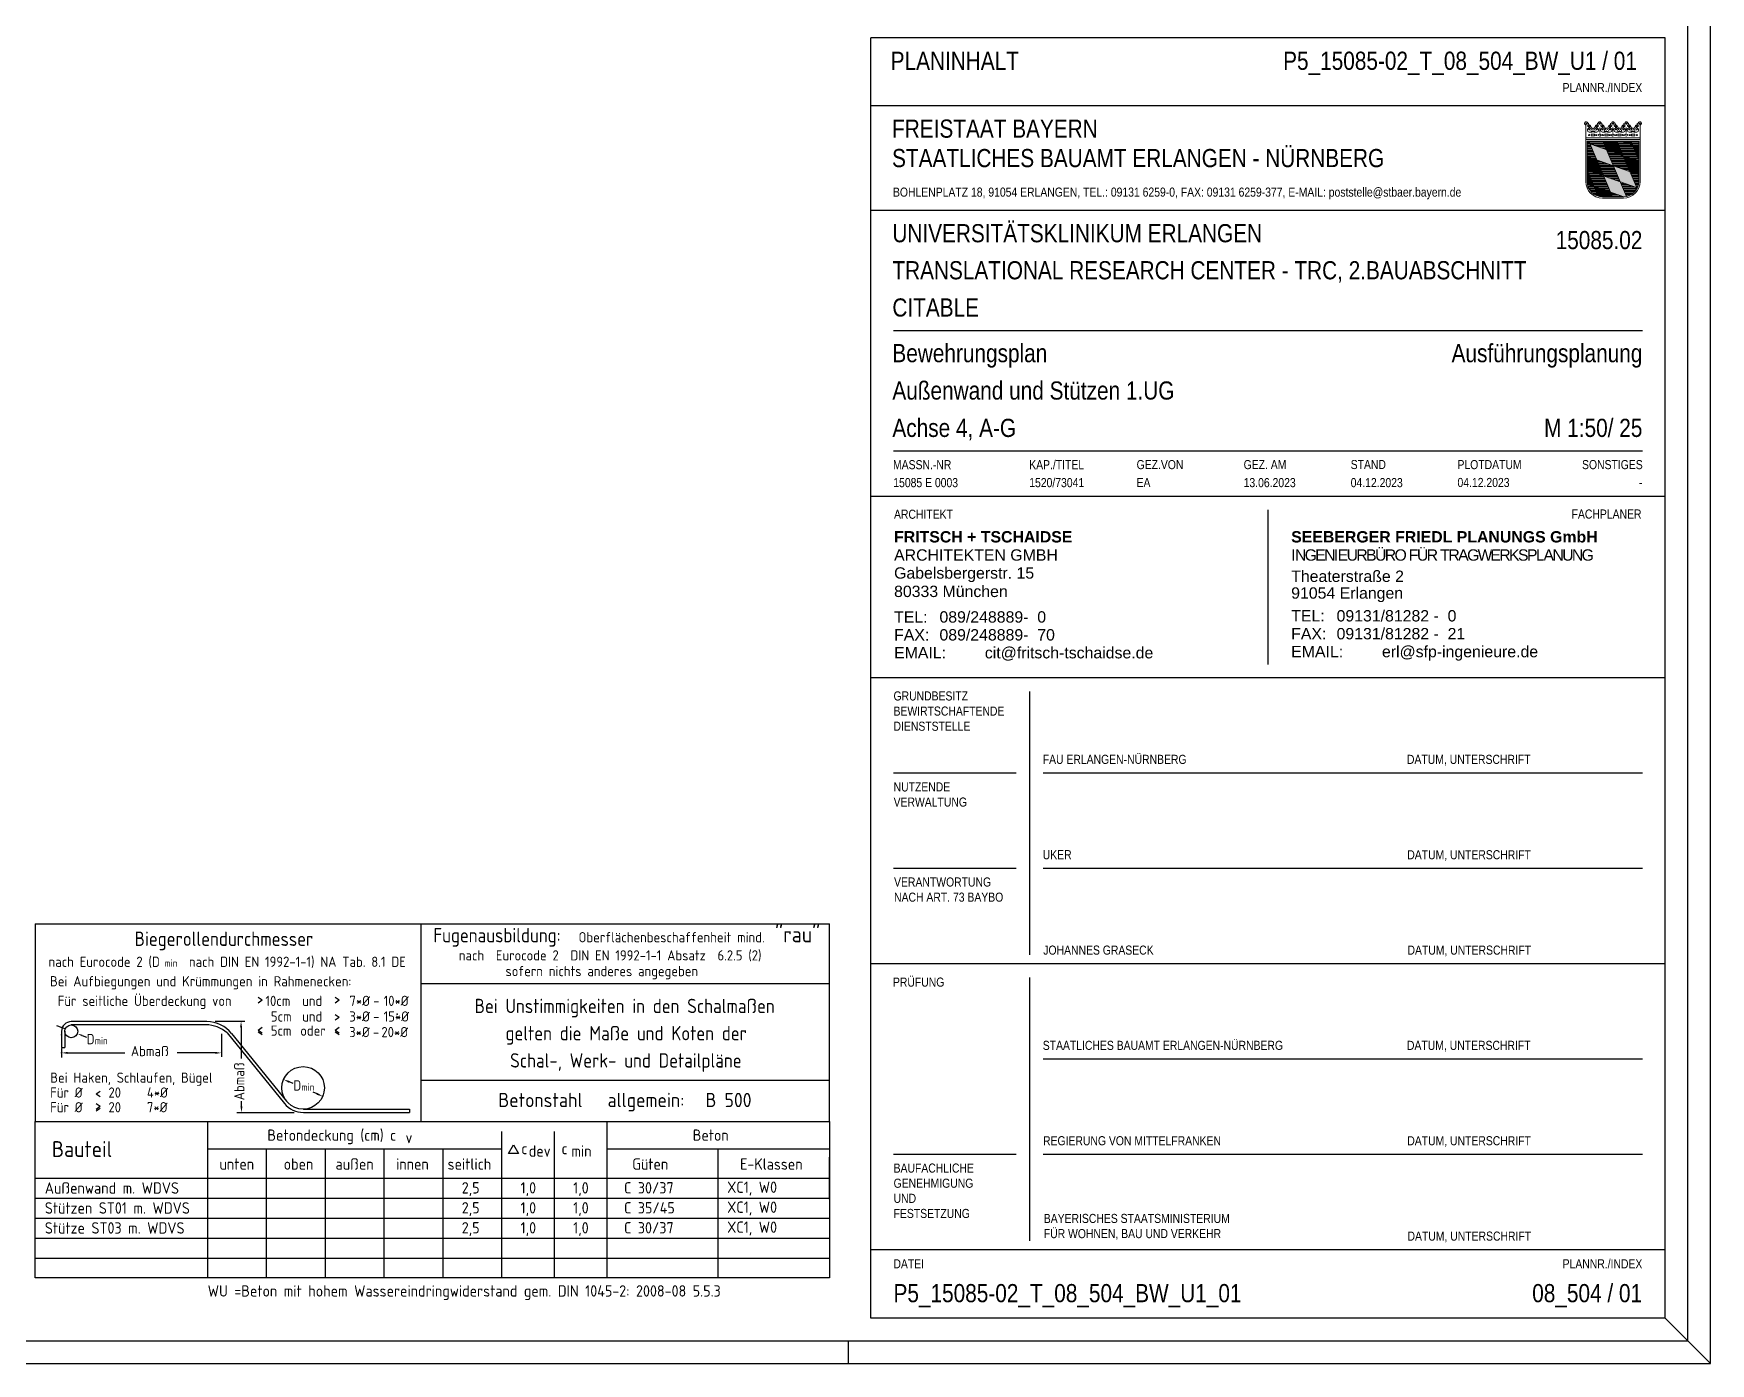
# Model space of a CAD drawing. Extents: x 40 to 135.7, y -30.7 to 15.6.
# Drawn here: x 90.43 to 108.91, y -19.01 to -4.36 of the extents above; entities that cross this region are included whole.
import ezdxf
from ezdxf.enums import TextEntityAlignment as Align

# ---------------------------------------------------------------- set-up
doc = ezdxf.new("R2010")
doc.units = 0
doc.header["$LTSCALE"] = 0.5
doc.linetypes.add('AUSGEZOGEN', pattern=[1000.01, 1000, 0.01])
for name, color, linetype in [('40 A Plankopf Text F+T', 7, 'Continuous'), ('BET-ANS', 7, 'Continuous'), ('RAHMEN', 7, 'Continuous'), ('TEXT', 7, 'Continuous')]:
    doc.layers.add(name, color=color, linetype=linetype)
doc.layers.add('NOPLOT', color=7, linetype='Continuous', plot=False)
doc.styles.add('ERSTELLTER_STIL_3', font='arial.ttf')
doc.styles.add('ERSTELLTER_STIL_4', font='arialbd.ttf')
doc.styles.add('plankopf_ArialN', font='ARIALN.TTF')
doc.styles.add('txt', font='isocp.shx')
pattern_1 = [(0, (-322.07857, -163.97815), (8e-17, 0.254), [])]

# ---------------------------------------------------------------- blocks, each defined once
blk = doc.blocks.new('Bundeslandwappen')
at = {"lineweight": 9, "true_color": 0xffffff}
for points in [[(-5.75, 16.5), (-5.98, 16.5), (-5.98, 16.29), (-5.75, 16.29)], [(-5.09, 15.68), (-5.31, 15.68), (-5.31, 15.47), (-5.09, 15.47)], [(-3.49, 15.68), (-3.71, 15.68), (-3.71, 15.47), (-3.49, 15.47)], [(-2.82, 16.5), (-3.05, 16.5), (-3.05, 16.29), (-2.82, 16.29)], [(-2.15, 15.68), (-2.38, 15.68), (-2.38, 15.47), (-2.15, 15.47)], [(-0.56, 15.68), (-0.78, 15.68), (-0.78, 15.47), (-0.56, 15.47)], [(0.11, 16.5), (-0.11, 16.5), (-0.11, 16.29), (0.11, 16.29)], [(0.78, 15.68), (0.56, 15.68), (0.56, 15.47), (0.78, 15.47)], [(2.38, 15.68), (2.15, 15.68), (2.15, 15.47), (2.38, 15.47)], [(3.05, 16.5), (2.82, 16.5), (2.82, 16.29), (3.05, 16.29)], [(3.71, 15.68), (3.49, 15.68), (3.49, 15.47), (3.71, 15.47)], [(5.31, 15.68), (5.09, 15.68), (5.09, 15.47), (5.31, 15.47)], [(5.98, 16.5), (5.75, 16.5), (5.75, 16.29), (5.98, 16.29)]]:
    blk.add_hatch(color=7, dxfattribs=at).paths.add_polyline_path(points)
at = {"true_color": 0xffffff}
for points in [[(-5.34, 12.59), (-5.7, 12.59), (-5.7, 12.19), (-5.07, 11.96)], [(-1.42, 10.67), (-5.07, 11.96), (-3.57, 8.42), (0.08, 7.13)], [(0.86, 12.59), (-2.24, 12.59), (-1.42, 10.67), (2.23, 9.38)], [(3.96, 12.59), (1.66, 12.59), (4.37, 11.63)], [(5.7, 11.16), (4.37, 11.63), (5.7, 8.5)], [(-3.57, 8.42), (-5.7, 9.18), (-5.7, 6.17), (-2.07, 4.88)], [(5.7, 8.15), (2.23, 9.38), (3.73, 5.84), (5.7, 5.14)], [(-5.7, 6.14), (-5.7, 3.7, 0.041392), (-5.65, 3.14), (-4.21, 2.63)], [(1.58, 3.59), (-2.07, 4.88), (-0.56, 1.34), (2.36, 0.3, 0.043654), (2.95, 0.36)], [(3.73, 5.84), (0.08, 7.13), (1.58, 3.59), (5.23, 2.29)], [(-0.56, 1.34), (-4.21, 2.63), (-3.29, 0.45, 0.073774), (-2.3, 0.3), (-0.12, 0.3)]]:
    blk.add_hatch(color=7, dxfattribs=at).paths.add_polyline_path(points)
at = {"lineweight": 9}
h = blk.add_hatch(dxfattribs=at)
h.set_pattern_fill('ANSI31', color=256, scale=0.08, angle=315, style=0)
h.set_pattern_definition(pattern_1)
h.paths.add_polyline_path([(-5.07, 11.96), (-5.7, 12.19), (-5.7, 9.18), (-3.57, 8.42)])
h = blk.add_hatch(dxfattribs=at)
h.set_pattern_fill('ANSI31', color=256, scale=0.08, angle=315, style=0)
h.set_pattern_definition(pattern_1)
h.paths.add_polyline_path([(-2.24, 12.59), (-5.34, 12.59), (-5.07, 11.96), (-1.42, 10.67)])
h = blk.add_hatch(dxfattribs=at)
h.set_pattern_fill('ANSI31', color=256, scale=0.08, angle=315, style=0)
h.set_pattern_definition(pattern_1)
h.paths.add_polyline_path([(4.37, 11.63), (1.66, 12.59), (0.86, 12.59), (2.23, 9.38), (5.7, 8.15), (5.7, 8.5)])
h = blk.add_hatch(dxfattribs=at)
h.set_pattern_fill('ANSI31', color=256, scale=0.08, angle=315, style=0)
h.set_pattern_definition(pattern_1)
h.paths.add_polyline_path([(5.7, 12.59), (3.96, 12.59), (4.37, 11.63), (5.7, 11.16)])
h = blk.add_hatch(dxfattribs=at)
h.set_pattern_fill('ANSI31', color=256, scale=0.08, angle=315, style=0)
h.set_pattern_definition(pattern_1)
h.paths.add_polyline_path([(0.08, 7.13), (-3.57, 8.42), (-2.07, 4.88), (1.58, 3.59)])
h = blk.add_hatch(dxfattribs=at)
h.set_pattern_fill('ANSI31', color=256, scale=0.08, angle=315, style=0)
h.set_pattern_definition(pattern_1)
h.paths.add_polyline_path([(2.23, 9.38), (-1.42, 10.67), (0.08, 7.13), (3.73, 5.84)])
h = blk.add_hatch(dxfattribs=at)
h.set_pattern_fill('ANSI31', color=256, scale=0.08, angle=315, style=0)
h.set_pattern_definition(pattern_1)
h.paths.add_polyline_path([(-2.07, 4.88), (-5.7, 6.17), (-5.7, 6.14), (-4.21, 2.63), (-0.56, 1.34)])
h = blk.add_hatch(dxfattribs=at)
h.set_pattern_fill('ANSI31', color=256, scale=0.08, angle=315, style=0)
h.set_pattern_definition(pattern_1)
h.paths.add_polyline_path([(5.7, 5.14), (3.73, 5.84), (5.23, 2.29), (5.37, 2.24, 0.111178), (5.7, 3.7)])
h = blk.add_hatch(dxfattribs=at)
h.set_pattern_fill('ANSI31', color=256, scale=0.08, angle=315, style=0)
h.set_pattern_definition(pattern_1)
h.paths.add_polyline_path([(-4.21, 2.63), (-5.65, 3.14, 0.285055), (-3.29, 0.45)])
h = blk.add_hatch(dxfattribs=at)
h.set_pattern_fill('ANSI31', color=256, scale=0.08, angle=315, style=0)
h.set_pattern_definition(pattern_1)
h.paths.add_polyline_path([(-0.56, 1.34), (-0.12, 0.3), (2.3, 0.3, 0.004354), (2.36, 0.3)])
h = blk.add_hatch(dxfattribs=at)
h.set_pattern_fill('ANSI31', color=256, scale=0.08, angle=315, style=0)
h.set_pattern_definition(pattern_1)
h.paths.add_polyline_path([(5.31, 2.11), (5.23, 2.29), (1.58, 3.59), (2.95, 0.36, 0.22704)])
for p, q in [((-6, 16.1), (-6, 3.7)), ((-5.64, 14.97), (-5.64, 15.18)), ((-5.61, 16.59), (-5.62, 16.68)), ((-5.33, 15.19), (-5.33, 15.05)), ((-3.47, 15.19), (-3.47, 15.05)), ((-3.19, 16.59), (-3.18, 16.67)), ((-3.16, 14.97), (-3.16, 15.18)), ((-2.93, 15.58), (-2.93, 14.47)), ((-2.71, 14.97), (-2.71, 15.18)), ((-2.68, 16.59), (-2.69, 16.67)), ((-2.4, 15.19), (-2.4, 15.05)), ((-0.54, 15.19), (-0.54, 15.05)), ((-0.25, 16.59), (-0.24, 16.67)), ((-0.22, 14.97), (-0.22, 15.18)), ((0, 15.58), (0, 14.47)), ((0.22, 14.97), (0.22, 15.18)), ((0.25, 16.59), (0.24, 16.67)), ((0.54, 15.19), (0.54, 15.05)), ((2.4, 15.19), (2.4, 15.05)), ((2.68, 16.59), (2.69, 16.67)), ((2.71, 14.97), (2.71, 15.18)), ((2.93, 15.58), (2.93, 14.47)), ((3.16, 14.97), (3.16, 15.18)), ((3.19, 16.59), (3.18, 16.67)), ((3.47, 15.19), (3.47, 15.05)), ((5.33, 15.19), (5.33, 15.05)), ((5.61, 16.59), (5.62, 16.68)), ((5.64, 14.97), (5.64, 15.18)), ((6, 3.7), (6, 16.1)), ((-6, 13.29), (6, 13.29)), ((-6, 12.94), (6, 12.94)), ((-5.7, 12.59), (-5.7, 3.7)), ((-5.7, 12.59), (5.7, 12.59)), ((-5.7, 12.19), (5.7, 8.15)), ((-5.34, 12.59), (-0.12, 0.3)), ((-4.68, 14.54), (-5.26, 14.54)), ((-4.12, 14.54), (-3.54, 14.54)), ((-3.36, 13.9), (-2.93, 14.17)), ((-2.93, 13.63), (-3.36, 13.9)), ((-2.93, 14.17), (-2.5, 13.9)), ((-2.5, 13.9), (-2.93, 13.63)), ((-1.74, 14.54), (-2.32, 14.54)), ((-2.24, 12.59), (2.95, 0.36)), ((-1.19, 14.54), (-0.61, 14.54)), ((0, 14.17), (-0.43, 13.9)), ((-0.43, 13.9), (0, 13.63)), ((0.43, 13.9), (0, 14.17)), ((0, 13.63), (0.43, 13.9)), ((1.19, 14.54), (0.61, 14.54)), ((0.86, 12.59), (5.31, 2.11)), ((1.66, 12.59), (5.7, 11.16)), ((1.74, 14.54), (2.32, 14.54)), ((2.93, 14.17), (2.5, 13.9)), ((2.5, 13.9), (2.93, 13.63)), ((3.36, 13.9), (2.93, 14.17)), ((2.93, 13.63), (3.36, 13.9)), ((4.12, 14.54), (3.54, 14.54)), ((3.96, 12.59), (5.7, 8.5)), ((4.68, 14.54), (5.26, 14.54)), ((5.7, 3.7), (5.7, 12.59)), ((-5.7, 9.18), (5.7, 5.14)), ((-5.7, 6.17), (5.37, 2.24)), ((-5.7, 6.14), (-3.29, 0.45)), ((-5.66, 3.14), (2.36, 0.3)), ((-2.3, 0.3), (2.3, 0.3)), ((-2.3, 0), (2.3, 0))]:
    blk.add_line(p, q, dxfattribs=at)
for points in [[(-5.75, 16.29), (-5.98, 16.29), (-5.98, 16.5), (-5.75, 16.5)], [(-5.09, 15.47), (-5.31, 15.47), (-5.31, 15.68), (-5.09, 15.68)], [(-3.71, 15.47), (-3.49, 15.47), (-3.49, 15.68), (-3.71, 15.68)], [(-2.82, 16.29), (-3.05, 16.29), (-3.05, 16.5), (-2.82, 16.5)], [(-2.15, 15.47), (-2.38, 15.47), (-2.38, 15.68), (-2.15, 15.68)], [(-0.78, 15.47), (-0.56, 15.47), (-0.56, 15.68), (-0.78, 15.68)], [(0.11, 16.29), (-0.11, 16.29), (-0.11, 16.5), (0.11, 16.5)], [(0.78, 15.47), (0.56, 15.47), (0.56, 15.68), (0.78, 15.68)], [(2.15, 15.47), (2.38, 15.47), (2.38, 15.68), (2.15, 15.68)], [(3.05, 16.29), (2.82, 16.29), (2.82, 16.5), (3.05, 16.5)], [(3.71, 15.47), (3.49, 15.47), (3.49, 15.68), (3.71, 15.68)], [(5.09, 15.47), (5.31, 15.47), (5.31, 15.68), (5.09, 15.68)], [(5.75, 16.29), (5.98, 16.29), (5.98, 16.5), (5.75, 16.5)], [(-4.07, 13.71), (-4.83, 13.71), (-4.83, 14.1), (-4.07, 14.1)], [(-1.8, 13.71), (-1.04, 13.71), (-1.04, 14.1), (-1.8, 14.1)], [(1.8, 13.71), (1.04, 13.71), (1.04, 14.1), (1.8, 14.1)], [(4.07, 13.71), (4.83, 13.71), (4.83, 14.1), (4.07, 14.1)]]:
    blk.add_lwpolyline(points, close=True, dxfattribs=at)
for centre in [(-5.28, 13.9), (-3.71, 13.9), (-2.2, 13.9), (-0.68, 13.9), (0.68, 13.9), (2.2, 13.9), (3.71, 13.9), (5.28, 13.9)]:
    blk.add_circle(centre, 0.123, dxfattribs=at)
for centre, radius, start, end in [((-5.89, 16.45), 0.362, 44.6681, 253.1183), ((-5.67, 16.67), 0.05, 6.6615, 44.6681), ((-5.49, 15.18), 0.157, 3.2756, 179.5521), ((-5.19, 14.99), 0.453, 182.8328, 261.3043), ((-5.56, 16.59), 0.05, 186.6615, 265.6209), ((-5.42, 15.99), 0.179, 74.7883, 15.1356), ((-5.59, 16.26), 0.281, 346.0232, 85.6209), ((-5.36, 16.21), 0.05, 254.7883, 346.0232), ((-5.26, 15.23), 0.191, 249.6358, 3.0857), ((-5.2, 16.05), 0.05, 93.0633, 195.1356), ((-5.19, 15.87), 0.224, 350.9542, 93.0633), ((-5.02, 15.24), 0.05, 82.9467, 183.0857), ((-4.99, 15.54), 0.249, 262.9467, 77.8855), ((-4.92, 15.83), 0.05, 170.9542, 257.8855), ((-4.62, 14.89), 0.224, 71.4, 0), ((-4.71, 14.85), 0.312, 275.9649, 353.9773), ((-4.4, 15.24), 0.208, 317.0775, 222.9225), ((-4.18, 14.89), 0.224, 180, 108.6), ((-4.09, 14.85), 0.312, 186.0227, 264.0351), ((-3.81, 15.54), 0.249, 102.1145, 277.0533), ((-3.88, 15.83), 0.05, 282.1145, 9.0458), ((-3.61, 15.87), 0.224, 86.9367, 189.0458), ((-3.78, 15.24), 0.05, 356.9143, 97.0533), ((-3.54, 15.23), 0.191, 176.9143, 290.3642), ((-3.6, 16.05), 0.05, 344.8644, 86.9367), ((-3.38, 15.99), 0.179, 164.8644, 105.2117), ((-3.61, 14.99), 0.453, 278.6957, 357.1672), ((-3.21, 16.26), 0.281, 94.3791, 193.9768), ((-3.44, 16.21), 0.05, 193.9768, 285.2117), ((-3.31, 15.18), 0.157, 0.4479, 176.7244), ((-3.24, 16.59), 0.05, 274.3791, 353.3385), ((-3.13, 16.67), 0.05, 155.2288, 173.3385), ((-2.93, 16.58), 0.264, 24.0166, 155.3409), ((-2.55, 15.18), 0.157, 3.2756, 179.5521), ((-2.26, 14.99), 0.453, 182.8328, 261.3043), ((-2.74, 16.66), 0.05, 6.6615, 24.0166), ((-2.63, 16.59), 0.05, 186.6615, 265.6209), ((-2.49, 15.99), 0.179, 74.7883, 15.1356), ((-2.65, 16.26), 0.281, 346.0232, 85.6209), ((-2.43, 16.21), 0.05, 254.7883, 346.0232), ((-2.33, 15.23), 0.191, 249.6358, 3.0857), ((-2.27, 16.05), 0.05, 93.0633, 195.1356), ((-2.26, 15.87), 0.224, 350.9542, 93.0633), ((-2.09, 15.24), 0.05, 82.9467, 183.0857), ((-2.05, 15.54), 0.249, 262.9467, 77.8855), ((-1.99, 15.83), 0.05, 170.9542, 257.8855), ((-1.69, 14.89), 0.224, 71.4, 0), ((-1.78, 14.85), 0.312, 275.9649, 353.9773), ((-1.47, 15.24), 0.208, 317.0775, 222.9225), ((-1.24, 14.89), 0.224, 180, 108.6), ((-1.16, 14.85), 0.312, 186.0227, 264.0351), ((-0.88, 15.54), 0.249, 102.1145, 277.0533), ((-0.94, 15.83), 0.05, 282.1145, 9.0458), ((-0.67, 15.87), 0.224, 86.9367, 189.0458), ((-0.84, 15.24), 0.05, 356.9143, 97.0533), ((-0.6, 15.23), 0.191, 176.9143, 290.3642), ((-0.66, 16.05), 0.05, 344.8644, 86.9367), ((-0.44, 15.99), 0.179, 164.8644, 105.2117), ((-0.68, 14.99), 0.453, 278.6957, 357.1672), ((-0.28, 16.26), 0.281, 94.3791, 193.9768), ((-0.5, 16.21), 0.05, 193.9768, 285.2117), ((-0.38, 15.18), 0.157, 0.4479, 176.7244), ((-0.3, 16.59), 0.05, 274.3791, 353.3385), ((0, 16.58), 0.264, 24.0166, 155.3409), ((-0.19, 16.67), 0.05, 155.2288, 173.3385), ((0.38, 15.18), 0.157, 3.2756, 179.5521), ((0.68, 14.99), 0.453, 182.8328, 261.3043), ((0.19, 16.66), 0.05, 6.6615, 24.0166), ((0.3, 16.59), 0.05, 186.6615, 265.6209), ((0.44, 15.99), 0.179, 74.7883, 15.1356), ((0.28, 16.26), 0.281, 346.0232, 85.6209), ((0.5, 16.21), 0.05, 254.7883, 346.0232), ((0.6, 15.23), 0.191, 249.6358, 3.0857), ((0.66, 16.05), 0.05, 93.0633, 195.1356), ((0.67, 15.87), 0.224, 350.9542, 93.0633), ((0.84, 15.24), 0.05, 82.9467, 183.0857), ((0.88, 15.54), 0.249, 262.9467, 77.8855), ((0.94, 15.83), 0.05, 170.9542, 257.8855), ((1.24, 14.89), 0.224, 71.4, 0), ((1.16, 14.85), 0.312, 275.9649, 353.9773), ((1.47, 15.24), 0.208, 317.0775, 222.9225), ((1.69, 14.89), 0.224, 180, 108.6), ((1.78, 14.85), 0.312, 186.0227, 264.0351), ((2.05, 15.54), 0.249, 102.1145, 277.0533), ((1.99, 15.83), 0.05, 282.1145, 9.0458), ((2.26, 15.87), 0.224, 86.9367, 189.0458), ((2.09, 15.24), 0.05, 356.9143, 97.0533), ((2.33, 15.23), 0.191, 176.9143, 290.3642), ((2.27, 16.05), 0.05, 344.8644, 86.9367), ((2.49, 15.99), 0.179, 164.8644, 105.2117), ((2.26, 14.99), 0.453, 278.6957, 357.1672), ((2.65, 16.26), 0.281, 94.3791, 193.9768), ((2.43, 16.21), 0.05, 193.9768, 285.2117), ((2.55, 15.18), 0.157, 0.4479, 176.7244), ((2.63, 16.59), 0.05, 274.3791, 353.3385), ((2.93, 16.58), 0.264, 24.0166, 155.3409), ((2.74, 16.67), 0.05, 155.2288, 173.3385), ((3.31, 15.18), 0.157, 3.2756, 179.5521), ((3.61, 14.99), 0.453, 182.8328, 261.3043), ((3.13, 16.66), 0.05, 6.6615, 24.0166), ((3.24, 16.59), 0.05, 186.6615, 265.6209), ((3.38, 15.99), 0.179, 74.7883, 15.1356), ((3.21, 16.26), 0.281, 346.0232, 85.6209), ((3.44, 16.21), 0.05, 254.7883, 346.0232), ((3.54, 15.23), 0.191, 249.6358, 3.0857), ((3.6, 16.05), 0.05, 93.0633, 195.1356), ((3.61, 15.87), 0.224, 350.9542, 93.0633), ((3.78, 15.24), 0.05, 82.9467, 183.0857), ((3.81, 15.54), 0.249, 262.9467, 77.8855), ((3.88, 15.83), 0.05, 170.9542, 257.8855), ((4.18, 14.89), 0.224, 71.4, 0), ((4.09, 14.85), 0.312, 275.9649, 353.9773), ((4.4, 15.24), 0.208, 317.0775, 222.9225), ((4.62, 14.89), 0.224, 180, 108.6), ((4.71, 14.85), 0.312, 186.0227, 264.0351), ((4.99, 15.54), 0.249, 102.1145, 277.0533), ((4.92, 15.83), 0.05, 282.1145, 9.0458), ((5.19, 15.87), 0.224, 86.9367, 189.0458), ((5.02, 15.24), 0.05, 356.9143, 97.0533), ((5.26, 15.23), 0.191, 176.9143, 290.3642), ((5.2, 16.05), 0.05, 344.8644, 86.9367), ((5.42, 15.99), 0.179, 164.8644, 105.2117), ((5.19, 14.99), 0.453, 278.6957, 357.1672), ((5.59, 16.26), 0.281, 94.3791, 193.9768), ((5.36, 16.21), 0.05, 193.9768, 285.2117), ((5.49, 15.18), 0.157, 0.4479, 176.7244), ((5.56, 16.59), 0.05, 274.3791, 353.3385), ((5.67, 16.67), 0.05, 135.3319, 173.3385), ((5.89, 16.45), 0.362, 286.8817, 135.3319), ((-2.3, 3.7), 3.7, 180, 270), ((-2.3, 3.7), 3.4, 180, 270), ((2.3, 3.7), 3.7, 270, 0), ((2.3, 3.7), 3.4, 270, 0)]:
    blk.add_arc(centre, radius, start, end, dxfattribs=at)
blk = doc.blocks.new('Plankopf_PU')
for p, q in [((-18.5, 25.4), (-18.5, 27.7)), ((-1, 27.7), (-18.5, 27.7)), ((-1, 27.7), (-18.5, 27.7)), ((-1, 25.4), (-1, 27.7)), ((-1, 25.4), (-18.5, 25.4)), ((-1, 25.4), (-18.5, 25.4)), ((-18.5, 19.1), (-18.5, 25.4)), ((-1, 19.1), (-1, 25.4)), ((-1.5, 22.75), (-18, 22.75)), ((-18, 20.1), (-1.5, 20.1)), ((-18.5, 15.1), (-18.5, 19.1)), ((-1, 19.1), (-18.5, 19.1)), ((-1, 15.1), (-1, 19.1)), ((-9.75, 18.8), (-9.75, 15.4)), ((-1, 15.1), (-18.5, 15.1)), ((-1, 15.1), (-18.5, 15.1)), ((-18.5, 8.8), (-18.5, 15.1)), ((-15, 9), (-15, 14.8)), ((-1, 8.8), (-1, 15.1)), ((-15.3, 13), (-18, 13)), ((-1.5, 13), (-14.7, 13)), ((-15.3, 10.9), (-18, 10.9)), ((-1.5, 10.9), (-14.7, 10.9)), ((-18.5, 2.5), (-18.5, 8.8)), ((-1, 8.8), (-18.5, 8.8)), ((-15, 2.7), (-15, 8.5)), ((-1, 2.5), (-1, 8.8)), ((-1.5, 6.7), (-14.7, 6.7)), ((-15.3, 4.6), (-18, 4.6)), ((-1.5, 4.6), (-14.7, 4.6)), ((-1, 2.5), (-18.5, 2.5)), ((-18.5, 1), (-18.5, 2.5)), ((-1, 2.5), (-18.5, 2.5)), ((-1, 1), (-1, 2.5)), ((-1, 1), (-18.5, 1))]:
    blk.add_line(p, q)
at = {"xscale": 0.1, "yscale": 0.1, "zscale": 0.1}
blk.add_blockref('Bundeslandwappen', (-2.148, 25.669), dxfattribs=at)
at = {"linetype": 'AUSGEZOGEN', "lineweight": 35, "style": 'plankopf_ArialN'}
for s, height, p in [('FREISTAAT BAYERN', 0.4, (-18.032, 27.401)), ('PRÜFUNG', 0.2, (-18.013, 8.5))]:
    blk.add_text(s, height=height, dxfattribs=at).set_placement(p, align=Align.TOP_LEFT)
blk.add_text('STAATLICHES BAUAMT ERLANGEN - NÜRNBERG', height=0.4, dxfattribs=at).set_placement((-18.032, 26.552), align=Align.MIDDLE_LEFT)
at = {"style": 'plankopf_ArialN'}
for s, p in [('BOHLENPLATZ 18, 91054 ERLANGEN, TEL.: 09131 6259-0, FAX: 09131 6259-377, E-MAIL: poststelle@stbaer.bayern.de', (-18.012, 25.702)), ('MASSN.-NR', (-18.011, 19.698)), ('KAP./TITEL', (-15.01, 19.698)), ('GEZ.VON', (-12.644, 19.7)), ('GEZ. AM', (-10.286, 19.7)), ('STAND', (-7.927, 19.702)), ('PLOTDATUM', (-5.574, 19.7)), ('FAU ERLANGEN-NÜRNBERG', (-14.712, 13.207)), ('DATUM, UNTERSCHRIFT', (-6.687, 13.207)), ('UKER', (-14.712, 11.107)), ('DATUM, UNTERSCHRIFT', (-6.68, 11.106)), ('JOHANNES GRASECK', (-14.7, 9.005)), ('DATUM, UNTERSCHRIFT', (-6.675, 9.005)), ('STAATLICHES BAUAMT ERLANGEN-NÜRNBERG', (-14.712, 6.907)), ('DATUM, UNTERSCHRIFT', (-6.687, 6.907)), ('REGIERUNG VON MITTELFRANKEN', (-14.705, 4.806)), ('DATUM, UNTERSCHRIFT', (-6.68, 4.806)), ('DATUM, UNTERSCHRIFT', (-6.675, 2.705)), ('DATEI', (-18.002, 2.095))]:
    blk.add_text(s, height=0.2, dxfattribs=at).set_placement(p)
for s, p in [('SONSTIGES', (-1.493, 19.7)), ('PLANNR./INDEX', (-1.501, 2.095))]:
    blk.add_text(s, height=0.2, dxfattribs=at).set_placement(p, align=Align.RIGHT)
at = {"linetype": 'AUSGEZOGEN', "lineweight": 35, "style": 'plankopf_ArialN'}
blk.add_text('ARCHITEKT', height=0.2, dxfattribs=at).set_placement((-17.989, 18.607))
blk.add_text('FACHPLANER', height=0.2, dxfattribs=at).set_placement((-1.52, 18.611), align=Align.RIGHT)
at = {"insert": (-5.574, 19.303), "char_height": 0.2, "attachment_point": 7, "style": 'plankopf_ArialN'}
blk.add_mtext('04.12.2023', dxfattribs=at)
at = {"char_height": 0.2, "attachment_point": 1, "style": 'plankopf_ArialN'}
for s, insert, width in [('GRUNDBESITZ\\PBEWIRTSCHAFTENDE DIENSTSTELLE', (-18, 14.804), 2.5), ('NUTZENDE^JVERWALTUNG', (-17.998, 12.8), 2.69843), ('VERANTWORTUNG  NACH ART. 73 BAYBO', (-17.988, 10.705), 2.68768), ('BAUFACHLICHE GENEHMIGUNG UND FESTSETZUNG', (-17.998, 4.404), 2.2311), ('BAYERISCHES STAATSMINISTERIUM ^JFÜR WOHNEN, BAU UND VERKEHR', (-14.689, 3.294), 9.29412)]:
    blk.add_mtext(s, dxfattribs=dict(at, insert=insert, width=width))
at = {"style": 'plankopf_ArialN'}
for tag, p in [('PROJEKTBEZEICHNUNGZ1', (-18.025, 24.578)), ('PROJEKTBEZEICHNUNGZ2', (-18.025, 23.761)), ('PROJEKTBEZEICHNUNGZ3', (-18.025, 22.941))]:
    blk.add_attdef(tag, text='', height=0.4, dxfattribs=at).set_placement(p, align=Align.BOTTOM_LEFT)
for tag, p in [('GEB.-NR', (-1.5, 24.946)), ('0.000X', (-1.507, 1.749))]:
    blk.add_attdef(tag, text='', height=0.4, dxfattribs=at).set_placement(p, align=Align.TOP_RIGHT)
for tag, p, height in [('PLANINHALTZ1', (-18.025, 22.055), 0.4), ('PLANINHALTZ2', (-18.025, 21.232), 0.4), ('PLANINHALTZ3', (-18.025, 20.409), 0.4), ('MASSN.-NR', (-18.005, 19.303), 0.2), ('KAPITEL/TITEL', (-15.01, 19.303), 0.2), ('GEZ_VON', (-12.644, 19.303), 0.2), ('GEZ_AM', (-10.286, 19.303), 0.2), ('STAND', (-7.927, 19.303), 0.2)]:
    blk.add_attdef(tag, p, '', height=height, dxfattribs=at)
for tag, height, p in [('PLANUNGSPHASE', 0.4, (-1.5, 22.055)), ('PROJEKTKATEGORIE', 0.4, (-1.5, 21.232)), ('MAßSTAB', 0.4, (-1.5, 20.409)), ('SONSTIGES', 0.2, (-1.5, 19.303))]:
    blk.add_attdef(tag, text='', height=height, dxfattribs=at).set_placement(p, align=Align.RIGHT)
at = {"layer": '40 A Plankopf Text F+T', "color": 7, "linetype": 'Continuous', "lineweight": 13, "char_height": 0.25, "attachment_point": 7}
for s, insert, style in [('\\A1;FRITSCH + TSCHAIDSE ', (-17.988, 18.081), 'ERSTELLTER_STIL_4'), ('\\A1;SEEBERGER FRIEDL PLANUNGS GmbH', (-9.238, 18.081), 'ERSTELLTER_STIL_4'), ('\\A1;ARCHITEKTEN GMBH', (-17.988, 17.68), 'ERSTELLTER_STIL_3'), ('\\A1;{\\T0.8;INGENIEURBÜRO FÜR TRAGWERKSPLANUNG}', (-9.238, 17.68), 'ERSTELLTER_STIL_3'), ('\\A1;Gabelsbergerstr. 15', (-17.988, 17.212), 'ERSTELLTER_STIL_3'), ('\\A1;Theaterstraße 2', (-9.238, 17.212), 'ERSTELLTER_STIL_3'), ('\\A1;80333 München', (-17.988, 16.879), 'ERSTELLTER_STIL_3'), ('\\A1;91054 Erlangen', (-9.238, 16.771), 'ERSTELLTER_STIL_3')]:
    blk.add_mtext(s, dxfattribs=dict(at, insert=insert, style=style))
at = {"layer": '40 A Plankopf Text F+T', "color": 7, "linetype": 'Continuous', "lineweight": 13, "char_height": 0.25, "attachment_point": 7, "line_spacing_factor": 0.945293, "style": 'ERSTELLTER_STIL_3'}
for s, insert in [('\\A1;TEL: ^I089/248889-  0\\PFAX: ^I089/248889-  70\\PEMAIL: ^Icit@fritsch-tschaidse.de', (-17.988, 15.481)), ('\\A1;TEL: ^I09131/81282 -  0\\PFAX: ^I09131/81282 -  21\\PEMAIL: ^Ierl@sfp-ingenieure.de', (-9.238, 15.481))]:
    blk.add_mtext(s, dxfattribs=dict(at, insert=insert))
blk = doc.blocks.new('A1-57-0')
at = {"layer": 'RAHMEN'}
for p, q in [((137.9, 0), (137.9, 59.4)), ((0, 0), (137.9, 0))]:
    blk.add_line(p, q, dxfattribs=at)
at = {"layer": 'RAHMEN', "color": 5}
for p, q in [((137.4, 0.5), (137.4, 58.9)), ((2, 0.5), (137.4, 0.5))]:
    blk.add_line(p, q, dxfattribs=at)
at = {"layer": 'RAHMEN', "color": 7}
blk.add_line((118.9, 0.5), (118.9, 0), dxfattribs=at)

msp = doc.modelspace()

# ---------------------------------------------------------------- linework, layer by layer
for p, q in [((108.4053, -4.4109), (99.6553, -4.4109)), ((99.6553, -5.1609), (99.6553, -4.4109)), ((108.4053, -5.1609), (108.4053, -4.4109))]:
    msp.add_line(p, q)
at = {"layer": 'NOPLOT', "color": 191, "linetype": 'AUSGEZOGEN'}
msp.add_line((108.4053, -18.5109), (108.9053, -19.0109), dxfattribs=at)
at = {"layer": 'RAHMEN', "color": 5, "linetype": 'Continuous'}
for p, q in [((90.4507, -14.1678), (99.2007, -14.1678)), ((90.4507, -14.1678), (90.4507, -16.3469)), ((94.6999, -16.3469), (94.6999, -14.1678)), ((99.2007, -16.3469), (99.2007, -14.1678)), ((99.2007, -17.2005), (99.2007, -16.7381))]:
    msp.add_line(p, q, dxfattribs=at)
at = {"layer": 'RAHMEN', "color": 7, "linetype": 'AUSGEZOGEN'}
for p, q in [((94.6999, -14.8254), (99.2007, -14.8254)), ((92.9488, -15.0106), (92.9051, -14.98)), ((92.9488, -15.0106), (92.9051, -15.0412)), ((93.7987, -15.0106), (93.7551, -14.98)), ((93.7987, -15.0106), (93.7551, -15.0412)), ((92.9051, -15.3384), (92.9488, -15.3079)), ((93.7551, -15.3384), (93.7987, -15.3079)), ((93.7992, -15.2003), (93.7555, -15.1697)), ((93.7992, -15.2003), (93.7555, -15.2309)), ((92.9051, -15.3384), (92.9488, -15.369)), ((92.9051, -15.3578), (92.9488, -15.3884)), ((93.7551, -15.3384), (93.7987, -15.369)), ((93.7551, -15.3578), (93.7987, -15.3884)), ((91.1201, -16.0412), (91.1638, -16.0106)), ((91.1201, -16.0412), (91.1638, -16.0718)), ((94.6999, -15.8893), (99.2007, -15.8893)), ((91.1638, -16.1821), (91.1201, -16.1515)), ((91.1638, -16.1821), (91.1201, -16.2126)), ((91.1638, -16.2015), (91.1201, -16.232)), ((90.4507, -16.9695), (99.2007, -16.9695)), ((90.4507, -17.1895), (99.2007, -17.1895)), ((90.4507, -17.4095), (99.2007, -17.4095)), ((90.4507, -17.6295), (99.2007, -17.6295)), ((90.4507, -17.8495), (99.2007, -17.8495))]:
    msp.add_line(p, q, dxfattribs=at)
at = {"layer": 'RAHMEN', "color": 7, "linetype": 'Continuous'}
for p, q in [((90.7804, -15.3265), (90.6871, -15.2907)), ((92.342, -15.246), (90.8464, -15.246)), ((92.3293, -15.2815), (90.8464, -15.2815)), ((92.4333, -15.2427), (92.7596, -15.2427)), ((92.7172, -15.31), (92.7172, -15.651)), ((90.7401, -15.3523), (90.7401, -15.5295)), ((90.7755, -15.3523), (90.7755, -15.5295)), ((90.9662, -15.398), (91.0132, -15.4161)), ((92.5, -15.382), (92.5, -15.6355)), ((92.5645, -15.3708), (93.1944, -16.146)), ((92.6129, -15.375), (93.2191, -16.121)), ((90.7401, -15.5295), (90.7755, -15.5295)), ((90.7401, -15.5409), (90.7401, -15.6412)), ((90.8076, -15.5905), (91.4359, -15.5905)), ((92.4325, -15.5905), (92.0141, -15.5905)), ((93.2919, -15.9288), (93.248, -15.9098)), ((93.5539, -16.0417), (93.513, -16.0241)), ((92.6705, -16.248), (93.304, -16.248)), ((92.7217, -16.1805), (92.7217, -16.1213)), ((93.4039, -16.2099), (94.5732, -16.2104)), ((93.4039, -16.2458), (94.5732, -16.2458)), ((94.5732, -16.2104), (94.5732, -16.2458)), ((92.3515, -18.0436), (92.3515, -16.3469)), ((96.7491, -18.0695), (96.7491, -16.3469)), ((95.5905, -18.0695), (95.5905, -16.4565)), ((96.1698, -18.0695), (96.1698, -16.4565)), ((92.9993, -18.0695), (92.9993, -16.6488)), ((93.6471, -18.0695), (93.6471, -16.6488)), ((94.2949, -18.0695), (94.2949, -16.6488)), ((94.9427, -18.0695), (94.9427, -16.6488)), ((97.9749, -18.0695), (97.9749, -16.6488)), ((92.3515, -18.0695), (92.3515, -16.9695)), ((95.5905, -18.0695), (95.5905, -16.9695))]:
    msp.add_line(p, q, dxfattribs=at)
at = {"layer": 'RAHMEN', "color": 1, "linetype": 'Continuous'}
for p, q in [((92.3515, -16.6488), (95.5905, -16.6488)), ((96.7491, -16.6488), (99.2007, -16.6488))]:
    msp.add_line(p, q, dxfattribs=at)
at = {"layer": 'RAHMEN', "color": 5, "linetype": 'AUSGEZOGEN'}
msp.add_lwpolyline([(90.4507, -16.3469), (99.2007, -16.3469), (99.2007, -18.0695), (90.4507, -18.0695)], close=True, dxfattribs=at)
at = {"layer": 'RAHMEN', "color": 1, "linetype": 'Continuous'}
msp.add_lwpolyline([(95.7193, -16.6042), (95.7738, -16.6986), (95.6648, -16.6986)], close=True, dxfattribs=at)
at = {"layer": 'RAHMEN', "color": 7, "linetype": 'Continuous'}
for centre, radius in [((90.8464, -15.3523), 0.0709), ((93.4009, -15.9758), 0.2341)]:
    msp.add_circle(centre, radius, dxfattribs=at)
for centre, radius, start, end in [((90.8464, -15.3523), 0.1063, 89.99998, 180), ((92.3293, -15.6358), 0.3543, 48.41068, 90), ((92.342, -15.5952), 0.3491, 39.09564, 90), ((93.4039, -15.9758), 0.27, 219.09564, 270)]:
    msp.add_arc(centre, radius, start, end, dxfattribs=at)
for p in [(94.4382, -15.1652), (90.7401, -15.3933), (90.7401, -15.5905), (93.186, -15.8831), (93.6159, -16.0685)]:
    msp.add_point(p, dxfattribs=at)
for points in [[(90.7284, -15.3159), (90.7346, -15.2996), (90.7804, -15.3265)], [(92.7284, -15.31), (92.7059, -15.31), (92.7172, -15.2425)], [(90.9631, -15.4062), (90.9693, -15.3899), (90.9173, -15.3792)], [(90.8076, -15.6017), (90.8076, -15.5792), (90.7401, -15.5905)], [(92.4325, -15.6017), (92.4325, -15.5792), (92.5, -15.5905)], [(93.2435, -15.9202), (93.2524, -15.8995), (93.186, -15.8831)], [(93.5494, -16.0521), (93.5583, -16.0314), (93.6159, -16.0685)], [(92.733, -16.1805), (92.7105, -16.1805), (92.7217, -16.248)]]:
    msp.add_solid(points, dxfattribs=at)

# ---------------------------------------------------------------- block references
at = {"layer": 'BET-ANS'}
ref = msp.add_blockref('Plankopf_PU', (108.9053, -19.0109), dxfattribs=dict(at, xscale=0.5, yscale=0.5, zscale=0.5))
ref.add_attrib('0.000X', '08_504 / 01', dxfattribs={"layer": '0', "height": 0.2, "style": 'plankopf_ArialN'}).set_placement((108.152, -18.1365), align=Align.TOP_RIGHT)
ref.add_attrib('STAND', '04.12.2023', (104.942, -9.3593), dxfattribs={"layer": '0', "height": 0.1, "style": 'plankopf_ArialN'})
ref.add_attrib('PLANINHALTZ1', 'Bewehrungsplan', (99.8928, -7.9832), dxfattribs={"layer": '0', "height": 0.2, "style": 'plankopf_ArialN'})
ref.add_attrib('PLANINHALTZ2', 'Außenwand und Stützen 1.UG', (99.8928, -8.3949), dxfattribs={"layer": '0', "height": 0.2, "style": 'plankopf_ArialN'})
ref.add_attrib('PLANINHALTZ3', 'Achse 4, A-G', (99.8928, -8.8064), dxfattribs={"layer": '0', "height": 0.2, "style": 'plankopf_ArialN'})
ref.add_attrib('PROJEKTBEZEICHNUNGZ1', 'UNIVERSITÄTSKLINIKUM ERLANGEN', dxfattribs={"layer": '0', "height": 0.2, "style": 'plankopf_ArialN'}).set_placement((99.8928, -6.7222), align=Align.BOTTOM_LEFT)
ref.add_attrib('PROJEKTBEZEICHNUNGZ2', 'TRANSLATIONAL RESEARCH CENTER - TRC, 2.BAUABSCHNITT', dxfattribs={"layer": '0', "height": 0.2, "style": 'plankopf_ArialN'}).set_placement((99.8928, -7.1303), align=Align.BOTTOM_LEFT)
ref.add_attrib('PROJEKTBEZEICHNUNGZ3', 'CITABLE', dxfattribs={"layer": '0', "height": 0.2, "style": 'plankopf_ArialN'}).set_placement((99.8928, -7.5404), align=Align.BOTTOM_LEFT)
ref.add_attrib('GEB.-NR', '15085.02', dxfattribs={"layer": '0', "height": 0.2, "style": 'plankopf_ArialN'}).set_placement((108.1553, -6.5379), align=Align.TOP_RIGHT)
ref.add_attrib('PLANUNGSPHASE', 'Ausführungsplanung', dxfattribs={"layer": '0', "height": 0.2, "style": 'plankopf_ArialN'}).set_placement((108.1553, -7.9832), align=Align.RIGHT)
ref.add_attrib('MAßSTAB', 'M 1:50/ 25', dxfattribs={"layer": '0', "height": 0.2, "style": 'plankopf_ArialN'}).set_placement((108.1553, -8.8064), align=Align.RIGHT)
ref.add_attrib('MASSN.-NR', '15085 E 0003', (99.9027, -9.3593), dxfattribs={"layer": '0', "height": 0.1, "style": 'plankopf_ArialN'})
ref.add_attrib('KAPITEL/TITEL', '1520/73041', (101.4004, -9.3593), dxfattribs={"layer": '0', "height": 0.1, "style": 'plankopf_ArialN'})
ref.add_attrib('GEZ_VON', 'EA', (102.5831, -9.3593), dxfattribs={"layer": '0', "height": 0.1, "style": 'plankopf_ArialN'})
ref.add_attrib('GEZ_AM', '13.06.2023', (103.7625, -9.3593), dxfattribs={"layer": '0', "height": 0.1, "style": 'plankopf_ArialN'})
ref.add_attrib('SONSTIGES', '-', dxfattribs={"layer": '0', "height": 0.1, "style": 'plankopf_ArialN'}).set_placement((108.1553, -9.3593), align=Align.RIGHT)
at = {"layer": 'RAHMEN', "color": 7, "linetype": 'AUSGEZOGEN', "xscale": 0.5, "yscale": 0.5, "zscale": 0.5}
msp.add_blockref('A1-57-0', (39.9553, -19.0109), dxfattribs=at)

# ---------------------------------------------------------------- texts
at = {"style": 'plankopf_ArialN'}
msp.add_text('PLANNR./INDEX', height=0.1, dxfattribs=at).set_placement((108.154, -5.0088), align=Align.RIGHT)
at = {"layer": 'BET-ANS', "style": 'plankopf_ArialN'}
for s, p in [('PLANINHALT', (99.8741, -4.7632)), ('P5_15085-02_T_08_504_BW_U1 / 01', (104.1975, -4.763)), ('P5_15085-02_T_08_504_BW_U1_01', (99.9053, -18.3365))]:
    msp.add_text(s, height=0.2, dxfattribs=at).set_placement(p)
at = {"layer": 'NOPLOT', "color": 191, "linetype": 'Continuous', "style": 'txt'}
msp.add_text('WU =Beton mit hohem Wassereindringwiderstand gem. DIN 1045-2: 2008-08 5.5.3', height=0.125, dxfattribs=at).set_placement((92.3497, -18.2748))
at = {"layer": 'RAHMEN', "color": 1, "linetype": 'Continuous', "style": 'txt', "width": 0.95}
for s, p in [('Fugenausbildung:', (95.5368, -14.3727)), ('Biegerollendurchmesser', (92.5286, -14.4122)), ('Bei Unstimmigkeiten in den Schalmaßen', (96.9432, -15.152)), ('gelten die Maße und Koten der', (96.9602, -15.452)), ('Schal-, Werk- und Detailpläne', (96.9567, -15.752))]:
    msp.add_text(s, height=0.1575, dxfattribs=at).set_placement(p, align=Align.CENTER)
at = {"layer": 'RAHMEN', "color": 7, "linetype": 'Continuous', "style": 'txt'}
for s, p in [('Oberflächenbeschaffenheit mind.', (96.4352, -14.3727)), ('nach  Eurocode 2  DIN EN 1992-1-1 Absatz  6.2.5 (2)', (95.117, -14.5725)), ('Bei Aufbiegungen und Krümmungen in Rahmenecken:', (90.6125, -14.8574)), ('sofern nichts anderes angegeben', (95.6302, -14.7457)), ('10cm', (92.9858, -15.0736)), ('und', (93.3901, -15.0736)), ('7*%%C', (93.9117, -15.0736)), ('10*%%C', (94.2882, -15.0736)), ('5cm', (93.0461, -15.2454)), ('und', (93.3906, -15.2454)), ('3*%%C', (93.9103, -15.2454)), ('-', (94.1732, -15.0736)), ('15*%%C', (94.2882, -15.2454)), ('5cm', (93.0452, -15.4014)), ('oder', (93.3698, -15.4014)), ('3*%%C', (93.9088, -15.4173)), ('-', (94.1718, -15.2454)), ('20*%%C', (94.2637, -15.4173)), ('D', (91.0154, -15.4948)), ('Abmaß', (91.5034, -15.6269)), ('-', (94.1703, -15.4173)), ('Bei Haken, Schlaufen, Bügel', (90.6147, -15.9191)), ('Für %%C', (90.6145, -16.0831)), ('20', (91.2565, -16.0831)), ('4*%%C', (91.6804, -16.0831)), ('D', (93.2925, -16.0052)), ('Für %%C', (90.6146, -16.2451)), ('20', (91.2566, -16.2451)), ('7*%%C', (91.6804, -16.2451))]:
    msp.add_text(s, height=0.1125, dxfattribs=at).set_placement(p)
msp.add_text('nach Eurocode 2 (D     nach DIN EN 1992-1-1) NA Tab. 8.1 DE', height=0.1125, dxfattribs=at).set_placement((92.5647, -14.6432), align=Align.CENTER)
msp.add_text('Für seitliche Überdeckung von', height=0.1125, dxfattribs=at).set_placement((92.6135, -15.0736), align=Align.RIGHT)
msp.add_text('Abmaß', height=0.1125, rotation=90, dxfattribs=at).set_placement((92.7536, -16.1128))
at = {"layer": 'RAHMEN', "color": 1, "linetype": 'Continuous', "style": 'txt'}
for s, height, p in [('Betonstahl', 0.1575, (95.5515, -16.1879)), ('allgemein:', 0.1575, (96.7548, -16.1879)), ('B 500 ', 0.1575, (97.8335, -16.1879)), ('Betondeckung (cm) c', 0.125, (93.007, -16.5588)), ('Beton', 0.125, (97.6933, -16.5588)), ('Bauteil', 0.175, (90.6335, -16.7372)), ('v', 0.125, (94.5287, -16.5852)), ('c', 0.125, (95.8054, -16.7071)), ('dev', 0.125, (95.887, -16.7335)), ('c', 0.125, (96.2476, -16.7071)), ('min', 0.125, (96.3562, -16.7335))]:
    msp.add_text(s, height=height, dxfattribs=at).set_placement(p)
at = {"layer": 'TEXT', "color": 1, "style": 'txt'}
msp.add_text('"rau"', height=0.175, dxfattribs=at).set_placement((98.6001, -14.373))
at = {"layer": 'TEXT', "color": 7, "linetype": 'AUSGEZOGEN', "style": 'txt'}
for s, height, p in [('min', 0.08016, (91.8745, -14.6409)), ('min', 0.08016, (91.1059, -15.4962)), ('min', 0.08016, (93.3831, -16.0066)), ('unten', 0.125, (92.4795, -16.877)), ('oben', 0.125, (93.187, -16.877)), ('außen', 0.125, (93.7584, -16.877)), ('innen', 0.125, (94.4251, -16.877)), ('seitlich', 0.125, (94.9927, -16.877)), ('Güten', 0.125, (97.0271, -16.877)), ('E-Klassen', 0.125, (98.2147, -16.877)), ('Außenwand m. WDVS', 0.125, (90.5551, -17.1411)), ('2,5', 0.125, (95.1483, -17.1392)), ('1,0', 0.125, (95.7961, -17.1392)), ('1,0', 0.125, (96.3755, -17.1392)), ('C 30/37', 0.125, (96.9362, -17.1392)), ('XC1, W0', 0.125, (98.0723, -17.1323)), ('Stützen ST01 m. WDVS', 0.125, (90.5551, -17.3611)), ('2,5', 0.125, (95.1483, -17.3592)), ('1,0', 0.125, (95.7961, -17.3592)), ('1,0', 0.125, (96.3755, -17.3592)), ('C 35/45', 0.125, (96.9362, -17.3592)), ('XC1, W0', 0.125, (98.0723, -17.3523)), ('Stütze ST03 m. WDVS', 0.125, (90.5551, -17.5811)), ('2,5', 0.125, (95.1483, -17.5792)), ('1,0', 0.125, (95.7961, -17.5792)), ('1,0', 0.125, (96.3755, -17.5792)), ('C 30/37', 0.125, (96.9362, -17.5792)), ('XC1, W0', 0.125, (98.0723, -17.5723))]:
    msp.add_text(s, height=height, dxfattribs=at).set_placement(p)

doc.saveas('drawing.dxf')
